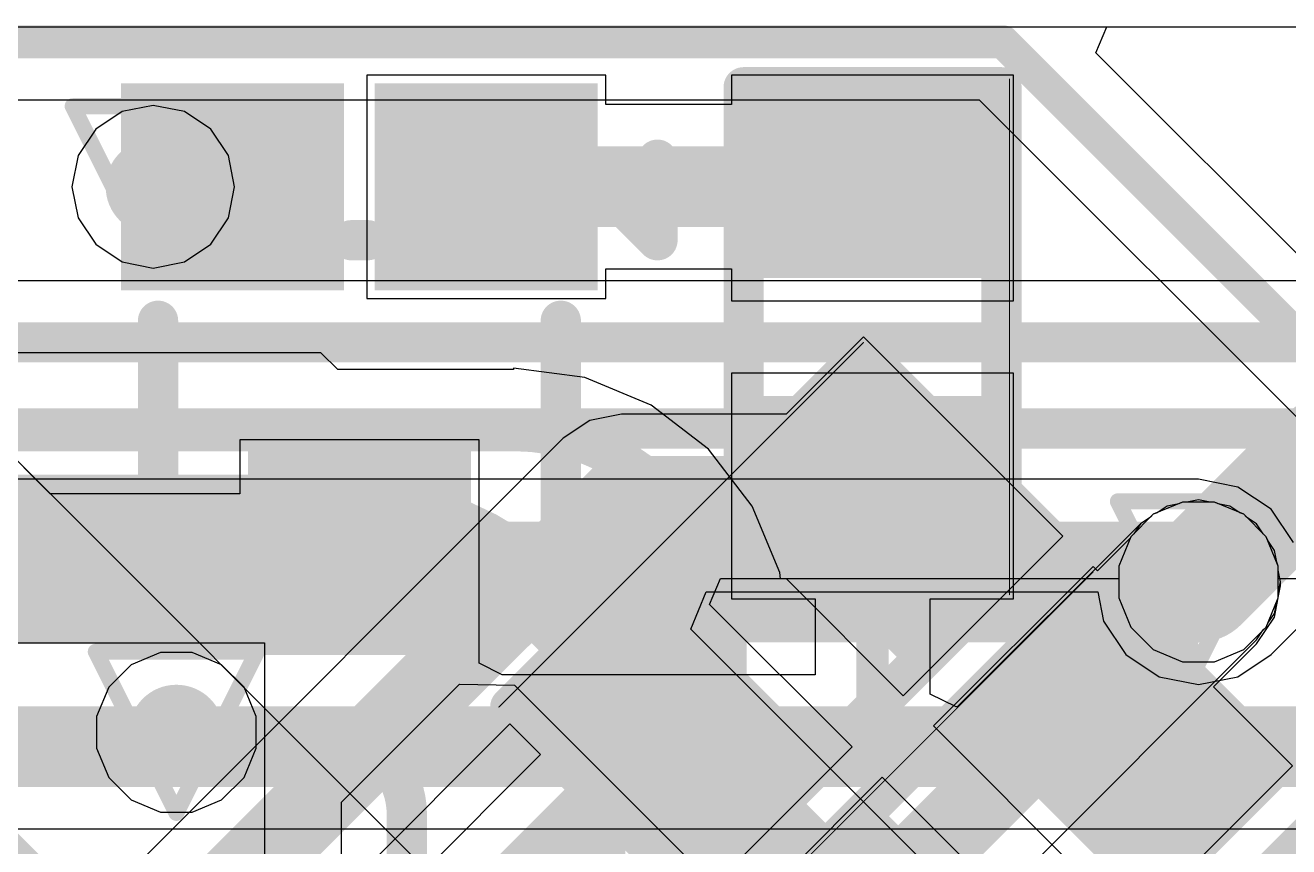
# Model space of a CAD drawing. Header units: inches. Extents: x -6 to 283, y -12 to 154.
# Drawn here: x 56.424 to 60.408, y 17.515 to 20.106 of the extents above; entities that cross this region are included whole.
import ezdxf

# ---------------------------------------------------------------- set-up
doc = ezdxf.new("R2010")
doc.units = ezdxf.units.IN
for name, color, linetype in [('Bottom Layer', 5, 'Continuous'), ('Bottom Overlay', 54, 'Continuous'), ('Bottom Paste', 16, 'Continuous'), ('Bottom Solder', 6, 'Continuous'), ('Drill Drawing', 1, 'Continuous'), ('GND-1', 16, 'Continuous'), ('GND-2', 90, 'Continuous'), ('GND-3', 216, 'Continuous'), ('GND-4', 54, 'Continuous'), ('PWR-1', 156, 'Continuous'), ('PWR-2', 130, 'Continuous'), ('Signal L1', 76, 'Continuous'), ('Signal L2', 6, 'Continuous'), ('Top Layer', 1, 'Continuous'), ('Top Overlay', 2, 'Continuous'), ('Top Paste', 8, 'Continuous'), ('Top Solder', 216, 'Continuous'), ('Via Holes', 16, 'Continuous')]:
    doc.layers.add(name, color=color, linetype=linetype)

# ---------------------------------------------------------------- blocks, each defined once
blk = doc.blocks.new('R___0402_B_31')
at = {"layer": 'Bottom Layer'}
for points in [[(-0.2413, 0.3175), (-0.2413, -0.3175), (-0.6985, -0.3175), (-0.6985, 0.3175)], [(0.6985, 0.3175), (0.6985, -0.3175), (0.2413, -0.3175), (0.2413, 0.3175)]]:
    blk.add_hatch(color=5, dxfattribs=at).paths.add_polyline_path(points)
at = {"layer": 'Bottom Paste'}
for points in [[(-0.2413, 0.3175), (-0.2413, -0.3175), (-0.6985, -0.3175), (-0.6985, 0.3175)], [(0.6985, 0.3175), (0.6985, -0.3175), (0.2413, -0.3175), (0.2413, 0.3175)]]:
    blk.add_hatch(color=16, dxfattribs=at).paths.add_polyline_path(points)
at = {"layer": 'Bottom Solder'}
for points in [[(-0.1863, 0.3725), (-0.1863, -0.3725), (-0.7535, -0.3725), (-0.7535, 0.3725)], [(0.7535, 0.3725), (0.7535, -0.3725), (0.1863, -0.3725), (0.1863, 0.3725)]]:
    blk.add_hatch(color=6, dxfattribs=at).paths.add_polyline_path(points)
at = {"layer": 'Bottom Overlay'}
for points in [[(-0.7874, 0.4064, 0.127, 0.127, 0), (0.7874, 0.4064, 0.127, 0.127, 0)], [(-0.7874, 0.4064, 0.127, 0.127, 0), (-0.7874, -0.4064, 0.127, 0.127, 0)], [(0.7874, 0.4064, 0.127, 0.127, 0), (0.7874, -0.4064, 0.127, 0.127, 0)], [(-0.8128, 0.4318, 0.00323, 0.00323, 0), (0.8128, 0.4318, 0.00323, 0.00323, 0)], [(-0.7874, -0.4064, 0.127, 0.127, 0), (0.7874, -0.4064, 0.127, 0.127, 0)]]:
    blk.add_lwpolyline(points, format="xyseb", dxfattribs=at)
for points in [[(-0.8191, 0.4064, 0.0635, 0.0635, 1), (-0.7556, 0.4064, 0.0635, 0.0635, 1)], [(-0.8191, 0.4064, 0.0635, 0.0635, 1), (-0.7556, 0.4064, 0.0635, 0.0635, 1)], [(0.7556, 0.4064, 0.0635, 0.0635, 1), (0.8191, 0.4064, 0.0635, 0.0635, 1)], [(0.7556, 0.4064, 0.0635, 0.0635, 1), (0.8191, 0.4064, 0.0635, 0.0635, 1)], [(-0.8136, 0.4318, 0.00161, 0.00161, 1), (-0.812, 0.4318, 0.00161, 0.00161, 1)], [(0.812, 0.4318, 0.00161, 0.00161, 1), (0.8136, 0.4318, 0.00161, 0.00161, 1)], [(-0.8191, -0.4064, 0.0635, 0.0635, 1), (-0.7556, -0.4064, 0.0635, 0.0635, 1)], [(-0.8191, -0.4064, 0.0635, 0.0635, 1), (-0.7556, -0.4064, 0.0635, 0.0635, 1)], [(0.7556, -0.4064, 0.0635, 0.0635, 1), (0.8191, -0.4064, 0.0635, 0.0635, 1)], [(0.7556, -0.4064, 0.0635, 0.0635, 1), (0.8191, -0.4064, 0.0635, 0.0635, 1)]]:
    blk.add_lwpolyline(points, format="xyseb", close=True, dxfattribs=at)
blk = doc.blocks.new('R___0402_B_32')
at = {"layer": 'Bottom Layer'}
for points in [[(-0.2413, 0.3175), (-0.2413, -0.3175), (-0.6985, -0.3175), (-0.6985, 0.3175)], [(0.6985, 0.3175), (0.6985, -0.3175), (0.2413, -0.3175), (0.2413, 0.3175)]]:
    blk.add_hatch(color=5, dxfattribs=at).paths.add_polyline_path(points)
at = {"layer": 'Bottom Paste'}
for points in [[(-0.2413, 0.3175), (-0.2413, -0.3175), (-0.6985, -0.3175), (-0.6985, 0.3175)], [(0.6985, 0.3175), (0.6985, -0.3175), (0.2413, -0.3175), (0.2413, 0.3175)]]:
    blk.add_hatch(color=16, dxfattribs=at).paths.add_polyline_path(points)
at = {"layer": 'Bottom Solder'}
for points in [[(-0.1863, 0.3725), (-0.1863, -0.3725), (-0.7535, -0.3725), (-0.7535, 0.3725)], [(0.7535, 0.3725), (0.7535, -0.3725), (0.1863, -0.3725), (0.1863, 0.3725)]]:
    blk.add_hatch(color=6, dxfattribs=at).paths.add_polyline_path(points)
at = {"layer": 'Bottom Overlay'}
for points in [[(-0.7874, 0.4064, 0.127, 0.127, 0), (0.7874, 0.4064, 0.127, 0.127, 0)], [(-0.7874, 0.4064, 0.127, 0.127, 0), (-0.7874, -0.4064, 0.127, 0.127, 0)], [(0.7874, 0.4064, 0.127, 0.127, 0), (0.7874, -0.4064, 0.127, 0.127, 0)], [(-0.8128, 0.4318, 0.00323, 0.00323, 0), (0.8128, 0.4318, 0.00323, 0.00323, 0)], [(-0.7874, -0.4064, 0.127, 0.127, 0), (0.7874, -0.4064, 0.127, 0.127, 0)]]:
    blk.add_lwpolyline(points, format="xyseb", dxfattribs=at)
for points in [[(-0.8192, 0.4064, 0.0635, 0.0635, 1), (-0.7557, 0.4064, 0.0635, 0.0635, 1)], [(-0.8192, 0.4064, 0.0635, 0.0635, 1), (-0.7557, 0.4064, 0.0635, 0.0635, 1)], [(0.7556, 0.4064, 0.0635, 0.0635, 1), (0.8191, 0.4064, 0.0635, 0.0635, 1)], [(0.7556, 0.4064, 0.0635, 0.0635, 1), (0.8191, 0.4064, 0.0635, 0.0635, 1)], [(-0.8136, 0.4318, 0.00161, 0.00161, 1), (-0.812, 0.4318, 0.00161, 0.00161, 1)], [(0.812, 0.4318, 0.00161, 0.00161, 1), (0.8136, 0.4318, 0.00161, 0.00161, 1)], [(-0.8191, -0.4064, 0.0635, 0.0635, 1), (-0.7556, -0.4064, 0.0635, 0.0635, 1)], [(-0.8191, -0.4064, 0.0635, 0.0635, 1), (-0.7556, -0.4064, 0.0635, 0.0635, 1)], [(0.7556, -0.4064, 0.0635, 0.0635, 1), (0.8191, -0.4064, 0.0635, 0.0635, 1)], [(0.7556, -0.4064, 0.0635, 0.0635, 1), (0.8191, -0.4064, 0.0635, 0.0635, 1)]]:
    blk.add_lwpolyline(points, format="xyseb", close=True, dxfattribs=at)
blk = doc.blocks.new('C___0402_B_34')
at = {"layer": 'Bottom Layer'}
for points in [[(-0.2413, 0.3175), (-0.2413, -0.3175), (-0.6985, -0.3175), (-0.6985, 0.3175)], [(0.6985, 0.3175), (0.6985, -0.3175), (0.2413, -0.3175), (0.2413, 0.3175)]]:
    blk.add_hatch(color=5, dxfattribs=at).paths.add_polyline_path(points)
at = {"layer": 'Bottom Paste'}
for points in [[(-0.2413, 0.3175), (-0.2413, -0.3175), (-0.6985, -0.3175), (-0.6985, 0.3175)], [(0.6985, 0.3175), (0.6985, -0.3175), (0.2413, -0.3175), (0.2413, 0.3175)]]:
    blk.add_hatch(color=16, dxfattribs=at).paths.add_polyline_path(points)
at = {"layer": 'Bottom Solder'}
for points in [[(-0.1813, 0.3775), (-0.1813, -0.3775), (-0.7585, -0.3775), (-0.7585, 0.3775)], [(0.7585, 0.3775), (0.7585, -0.3775), (0.1813, -0.3775), (0.1813, 0.3775)]]:
    blk.add_hatch(color=6, dxfattribs=at).paths.add_polyline_path(points)
at = {"layer": 'Bottom Overlay'}
for points in [[(-0.7874, -0.4064, 0.127, 0.127, 0), (-0.7874, 0.4064, 0.127, 0.127, 0)], [(-0.2794, 0.4064, 0.127, 0.127, 0), (-0.7874, 0.4064, 0.127, 0.127, 0)], [(0.7874, 0.4064, 0.127, 0.127, 0), (0.2794, 0.4064, 0.127, 0.127, 0)], [(0.7874, -0.4064, 0.127, 0.127, 0), (0.7874, 0.4064, 0.127, 0.127, 0)], [(-0.2794, -0.4064, 0.127, 0.127, 0), (-0.7874, -0.4064, 0.127, 0.127, 0)], [(0.7874, -0.4064, 0.127, 0.127, 0), (0.2794, -0.4064, 0.127, 0.127, 0)]]:
    blk.add_lwpolyline(points, format="xyseb", dxfattribs=at)
for points in [[(-0.8191, 0.4064, 0.0635, 0.0635, 1), (-0.7556, 0.4064, 0.0635, 0.0635, 1)], [(-0.8191, 0.4064, 0.0635, 0.0635, 1), (-0.7556, 0.4064, 0.0635, 0.0635, 1)], [(-0.3111, 0.4064, 0.0635, 0.0635, 1), (-0.2477, 0.4064, 0.0635, 0.0635, 1)], [(0.2477, 0.4064, 0.0635, 0.0635, 1), (0.3111, 0.4064, 0.0635, 0.0635, 1)], [(0.7556, 0.4064, 0.0635, 0.0635, 1), (0.8191, 0.4064, 0.0635, 0.0635, 1)], [(0.7556, 0.4064, 0.0635, 0.0635, 1), (0.8191, 0.4064, 0.0635, 0.0635, 1)], [(-0.8191, -0.4064, 0.0635, 0.0635, 1), (-0.7556, -0.4064, 0.0635, 0.0635, 1)], [(-0.8191, -0.4064, 0.0635, 0.0635, 1), (-0.7556, -0.4064, 0.0635, 0.0635, 1)], [(-0.3111, -0.4064, 0.0635, 0.0635, 1), (-0.2477, -0.4064, 0.0635, 0.0635, 1)], [(0.2477, -0.4064, 0.0635, 0.0635, 1), (0.3111, -0.4064, 0.0635, 0.0635, 1)], [(0.7556, -0.4064, 0.0635, 0.0635, 1), (0.8191, -0.4064, 0.0635, 0.0635, 1)], [(0.7556, -0.4064, 0.0635, 0.0635, 1), (0.8191, -0.4064, 0.0635, 0.0635, 1)]]:
    blk.add_lwpolyline(points, format="xyseb", close=True, dxfattribs=at)
blk = doc.blocks.new('BGA_565_15_5_14_4__57')
at = {"layer": 'Top Overlay'}
blk.add_lwpolyline([(-7.845, -7.2958, 0.254, 0.254, 0), (-7.845, -3.6708, 0.254, 0.254, 0)], format="xyseb", dxfattribs=at)
blk = doc.blocks.new('R___0402_82')
at = {"layer": 'Top Layer'}
for points in [[(-0.6985, -0.3175), (-0.6985, 0.3175), (-0.2413, 0.3175), (-0.2413, -0.3175)], [(0.2413, -0.3175), (0.2413, 0.3175), (0.6985, 0.3175), (0.6985, -0.3175)]]:
    blk.add_hatch(color=1, dxfattribs=at).paths.add_polyline_path(points)
at = {"layer": 'Top Paste'}
for points in [[(-0.6985, -0.3175), (-0.6985, 0.3175), (-0.2413, 0.3175), (-0.2413, -0.3175)], [(0.2413, -0.3175), (0.2413, 0.3175), (0.6985, 0.3175), (0.6985, -0.3175)]]:
    blk.add_hatch(color=8, dxfattribs=at).paths.add_polyline_path(points)
at = {"layer": 'Top Solder'}
for points in [[(-0.7535, -0.3725), (-0.7535, 0.3725), (-0.1863, 0.3725), (-0.1863, -0.3725)], [(0.1863, -0.3725), (0.1863, 0.3725), (0.7535, 0.3725), (0.7535, -0.3725)]]:
    blk.add_hatch(color=216, dxfattribs=at).paths.add_polyline_path(points)
at = {"layer": 'Top Overlay'}
for points in [[(-0.7874, 0.4064, 0.127, 0.127, 0), (-0.7874, -0.4064, 0.127, 0.127, 0)], [(-0.7874, 0.4064, 0.127, 0.127, 0), (0.7874, 0.4064, 0.127, 0.127, 0)], [(0.7874, 0.4064, 0.127, 0.127, 0), (0.7874, -0.4064, 0.127, 0.127, 0)], [(-0.7874, -0.4064, 0.127, 0.127, 0), (0.7874, -0.4064, 0.127, 0.127, 0)], [(-0.8128, -0.4318, 0.00323, 0.00323, 0), (0.8128, -0.4318, 0.00323, 0.00323, 0)]]:
    blk.add_lwpolyline(points, format="xyseb", dxfattribs=at)
for points in [[(-0.8192, 0.4064, 0.0635, 0.0635, 1), (-0.7557, 0.4064, 0.0635, 0.0635, 1)], [(-0.8192, 0.4064, 0.0635, 0.0635, 1), (-0.7557, 0.4064, 0.0635, 0.0635, 1)], [(0.7556, 0.4064, 0.0635, 0.0635, 1), (0.8191, 0.4064, 0.0635, 0.0635, 1)], [(0.7556, 0.4064, 0.0635, 0.0635, 1), (0.8191, 0.4064, 0.0635, 0.0635, 1)], [(-0.8191, -0.4064, 0.0635, 0.0635, 1), (-0.7556, -0.4064, 0.0635, 0.0635, 1)], [(-0.8191, -0.4064, 0.0635, 0.0635, 1), (-0.7556, -0.4064, 0.0635, 0.0635, 1)], [(0.7556, -0.4064, 0.0635, 0.0635, 1), (0.8191, -0.4064, 0.0635, 0.0635, 1)], [(0.7556, -0.4064, 0.0635, 0.0635, 1), (0.8191, -0.4064, 0.0635, 0.0635, 1)], [(-0.8136, -0.4318, 0.00161, 0.00161, 1), (-0.812, -0.4318, 0.00161, 0.00161, 1)], [(0.812, -0.4318, 0.00161, 0.00161, 1), (0.8136, -0.4318, 0.00161, 0.00161, 1)]]:
    blk.add_lwpolyline(points, format="xyseb", close=True, dxfattribs=at)
blk = doc.blocks.new('SOT_723_178')
at = {"layer": 'Top Layer'}
for points in [[(-0.25, 0.8), (0.25, 0.8), (0.25, 0.35), (-0.25, 0.35)], [(-0.65, -0.35), (-0.15, -0.35), (-0.15, -0.8), (-0.65, -0.8)], [(0.15, -0.35), (0.65, -0.35), (0.65, -0.8), (0.15, -0.8)]]:
    blk.add_hatch(color=1, dxfattribs=at).paths.add_polyline_path(points)
at = {"layer": 'Top Paste'}
for points in [[(-0.25, 0.8), (0.25, 0.8), (0.25, 0.35), (-0.25, 0.35)], [(-0.65, -0.35), (-0.15, -0.35), (-0.15, -0.8), (-0.65, -0.8)], [(0.15, -0.35), (0.65, -0.35), (0.65, -0.8), (0.15, -0.8)]]:
    blk.add_hatch(color=8, dxfattribs=at).paths.add_polyline_path(points)
at = {"layer": 'Top Solder'}
for points in [[(-0.3516, 0.9016), (0.3516, 0.9016), (0.3516, 0.2484), (-0.3516, 0.2484)], [(-0.7516, -0.2484), (-0.0484, -0.2484), (-0.0484, -0.9016), (-0.7516, -0.9016)], [(0.0484, -0.2484), (0.7516, -0.2484), (0.7516, -0.9016), (0.0484, -0.9016)]]:
    blk.add_hatch(color=216, dxfattribs=at).paths.add_polyline_path(points)
at = {"layer": 'Top Overlay'}
for points in [[(-0.381, 0.635, 0.127, 0.127, 0), (-0.635, 0.635, 0.127, 0.127, 0)], [(-0.635, 0.635, 0.127, 0.127, 0), (-0.635, -0.1524, 0.127, 0.127, 0)], [(-0.381, 0.635, 0.127, 0.127, 0), (-0.635, 0.635, 0.127, 0.127, 0)], [(-0.635, 0.635, 0.127, 0.127, 0), (-0.635, -0.1524, 0.127, 0.127, 0)], [(0.635, 0.635, 0.127, 0.127, 0), (0.381, 0.635, 0.127, 0.127, 0)], [(0.635, 0.635, 0.127, 0.127, 0), (0.635, -0.1524, 0.127, 0.127, 0)], [(-0.8128, -0.5334, 0.127, 0.127, 0), (-0.9398, -0.4064, 0.127, 0.127, 0)], [(-0.9398, -0.4064, 0.127, 0.127, 0), (-0.9398, -0.6604, 0.127, 0.127, 0)], [(0.0254, -0.4064, 0.127, 0.127, 0), (-0.0254, -0.4064, 0.127, 0.127, 0)], [(-0.8128, -0.5334, 0.127, 0.127, 0), (-0.9398, -0.6604, 0.127, 0.127, 0)]]:
    blk.add_lwpolyline(points, format="xyseb", dxfattribs=at)
for points in [[(-0.6667, 0.635, 0.0635, 0.0635, 1), (-0.6032, 0.635, 0.0635, 0.0635, 1)], [(-0.6667, 0.635, 0.0635, 0.0635, 1), (-0.6032, 0.635, 0.0635, 0.0635, 1)], [(-0.6667, 0.635, 0.0635, 0.0635, 1), (-0.6032, 0.635, 0.0635, 0.0635, 1)], [(-0.6667, 0.635, 0.0635, 0.0635, 1), (-0.6032, 0.635, 0.0635, 0.0635, 1)], [(-0.4128, 0.635, 0.0635, 0.0635, 1), (-0.3493, 0.635, 0.0635, 0.0635, 1)], [(-0.4128, 0.635, 0.0635, 0.0635, 1), (-0.3493, 0.635, 0.0635, 0.0635, 1)], [(0.3493, 0.635, 0.0635, 0.0635, 1), (0.4128, 0.635, 0.0635, 0.0635, 1)], [(0.6032, 0.635, 0.0635, 0.0635, 1), (0.6667, 0.635, 0.0635, 0.0635, 1)], [(0.6032, 0.635, 0.0635, 0.0635, 1), (0.6667, 0.635, 0.0635, 0.0635, 1)], [(-0.6667, -0.1524, 0.0635, 0.0635, 1), (-0.6032, -0.1524, 0.0635, 0.0635, 1)], [(-0.6667, -0.1524, 0.0635, 0.0635, 1), (-0.6032, -0.1524, 0.0635, 0.0635, 1)], [(0.6032, -0.1524, 0.0635, 0.0635, 1), (0.6667, -0.1524, 0.0635, 0.0635, 1)], [(-0.9715, -0.4064, 0.0635, 0.0635, 1), (-0.908, -0.4064, 0.0635, 0.0635, 1)], [(-0.9715, -0.4064, 0.0635, 0.0635, 1), (-0.908, -0.4064, 0.0635, 0.0635, 1)], [(-0.0572, -0.4064, 0.0635, 0.0635, 1), (0.0063, -0.4064, 0.0635, 0.0635, 1)], [(-0.0063, -0.4064, 0.0635, 0.0635, 1), (0.0571, -0.4064, 0.0635, 0.0635, 1)], [(-0.8446, -0.5334, 0.0635, 0.0635, 1), (-0.781, -0.5334, 0.0635, 0.0635, 1)], [(-0.8446, -0.5334, 0.0635, 0.0635, 1), (-0.781, -0.5334, 0.0635, 0.0635, 1)], [(-0.9715, -0.6604, 0.0635, 0.0635, 1), (-0.908, -0.6604, 0.0635, 0.0635, 1)], [(-0.9715, -0.6604, 0.0635, 0.0635, 1), (-0.908, -0.6604, 0.0635, 0.0635, 1)]]:
    blk.add_lwpolyline(points, format="xyseb", close=True, dxfattribs=at)

msp = doc.modelspace()

# ---------------------------------------------------------------- hatches: boundary and pattern name
at = {"layer": 'Bottom Layer'}
h = msp.add_hatch(color=5, dxfattribs=at)
edge = h.paths.add_edge_path()
edge.add_arc((56.8276, 19.5966), 0.15, 0, 360)
h = msp.add_hatch(color=5, dxfattribs=at)
edge = h.paths.add_edge_path()
edge.add_arc((60.1231, 18.3505), 0.15, 0, 360)
at = {"layer": 'GND-1'}
h = msp.add_hatch(color=16, dxfattribs=at)
edge = h.paths.add_edge_path()
edge.add_arc((56.8276, 19.5966), 0.15, 0, 360)
h = msp.add_hatch(color=16, dxfattribs=at)
edge = h.paths.add_edge_path()
edge.add_arc((60.1231, 18.3505), 0.15, 0, 360)
h = msp.add_hatch(color=16, dxfattribs=at)
edge = h.paths.add_edge_path()
edge.add_arc((56.9005, 17.8762), 0.15, 0, 360)
at = {"layer": 'GND-2'}
h = msp.add_hatch(color=90, dxfattribs=at)
edge = h.paths.add_edge_path()
edge.add_arc((56.8276, 19.5966), 0.15, 0, 360)
h = msp.add_hatch(color=90, dxfattribs=at)
edge = h.paths.add_edge_path()
edge.add_arc((60.1231, 18.3505), 0.15, 0, 360)
at = {"layer": 'GND-3'}
h = msp.add_hatch(color=216, dxfattribs=at)
edge = h.paths.add_edge_path()
edge.add_arc((56.8276, 19.5966), 0.15, 0, 360)
h = msp.add_hatch(color=216, dxfattribs=at)
edge = h.paths.add_edge_path()
edge.add_arc((60.1231, 18.3505), 0.15, 0, 360)
at = {"layer": 'GND-4'}
h = msp.add_hatch(color=54, dxfattribs=at)
edge = h.paths.add_edge_path()
edge.add_arc((56.8276, 19.5966), 0.15, 0, 360)
h = msp.add_hatch(color=54, dxfattribs=at)
edge = h.paths.add_edge_path()
edge.add_arc((60.1231, 18.3505), 0.15, 0, 360)
at = {"layer": 'PWR-1'}
h = msp.add_hatch(color=156, dxfattribs=at)
edge = h.paths.add_edge_path()
edge.add_arc((56.8276, 19.5966), 0.15, 0, 360)
h = msp.add_hatch(color=156, dxfattribs=at)
edge = h.paths.add_edge_path()
edge.add_arc((60.1231, 18.3505), 0.15, 0, 360)
at = {"layer": 'PWR-2'}
h = msp.add_hatch(color=130, dxfattribs=at)
edge = h.paths.add_edge_path()
edge.add_arc((56.8276, 19.5966), 0.15, 0, 360)
h = msp.add_hatch(color=130, dxfattribs=at)
edge = h.paths.add_edge_path()
edge.add_arc((60.1231, 18.3505), 0.15, 0, 360)
at = {"layer": 'Signal L1'}
h = msp.add_hatch(color=76, dxfattribs=at)
edge = h.paths.add_edge_path()
edge.add_arc((56.8276, 19.5966), 0.15, 0, 360)
h = msp.add_hatch(color=76, dxfattribs=at)
edge = h.paths.add_edge_path()
edge.add_arc((60.1231, 18.3505), 0.15, 0, 360)
h = msp.add_hatch(color=76, dxfattribs=at)
edge = h.paths.add_edge_path()
edge.add_arc((56.9005, 17.8762), 0.15, 0, 360)
at = {"layer": 'Signal L2'}
h = msp.add_hatch(color=6, dxfattribs=at)
edge = h.paths.add_edge_path()
edge.add_arc((56.8276, 19.5966), 0.15, 0, 360)
h = msp.add_hatch(color=6, dxfattribs=at)
edge = h.paths.add_edge_path()
edge.add_arc((60.1231, 18.3505), 0.15, 0, 360)
at = {"layer": 'Top Layer'}
h = msp.add_hatch(color=1, dxfattribs=at)
edge = h.paths.add_edge_path()
edge.add_arc((56.8276, 19.5966), 0.15, 0, 360)
h = msp.add_hatch(color=1, dxfattribs=at)
edge = h.paths.add_edge_path()
edge.add_arc((60.1231, 18.3505), 0.15, 0, 360)
h = msp.add_hatch(color=1, dxfattribs=at)
edge = h.paths.add_edge_path()
edge.add_arc((56.9005, 17.8762), 0.15, 0, 360)
at = {"layer": 'Via Holes'}
h = msp.add_hatch(color=7, dxfattribs=at)
edge = h.paths.add_edge_path()
edge.add_arc((56.8276, 19.5966), 0.075, 0, 360)
h = msp.add_hatch(color=7, dxfattribs=at)
edge = h.paths.add_edge_path()
edge.add_arc((60.1231, 18.3505), 0.075, 0, 360)
h = msp.add_hatch(color=7, dxfattribs=at)
edge = h.paths.add_edge_path()
edge.add_arc((56.9005, 17.8762), 0.075, 0, 360)

# ---------------------------------------------------------------- linework, layer by layer
at = {"layer": 'Bottom Layer'}
for p, q in [((59.7999, 20.0188), (59.834, 20.1009)), ((59.834, 20.1009), (75.5508, 20.1009)), ((60.846, 18.9727), (59.7999, 20.0188)), ((52.7382, 19.8712), (59.4311, 19.8712)), ((59.4311, 19.8712), (60.6413, 18.661)), ((59.0667, 19.1232), (58.8228, 18.8793)), ((59.6954, 18.4946), (59.0667, 19.1232)), ((58.2044, 18.8596), (58.1203, 18.8034)), ((58.3035, 18.8793), (58.2044, 18.8596)), ((58.8228, 18.8793), (58.3035, 18.8793)), ((58.1203, 18.8034), (55.5662, 16.2493)), ((60.1231, 18.6095), (60.086, 18.6021)), ((60.1602, 18.6021), (60.1231, 18.6095)), ((59.9925, 18.5688), (59.9806, 18.5638)), ((60.024, 18.5898), (59.9925, 18.5688)), ((60.0611, 18.5972), (60.024, 18.5898)), ((60.073, 18.6021), (60.0611, 18.5972)), ((60.086, 18.6021), (60.073, 18.6021)), ((60.1731, 18.6021), (60.1602, 18.6021)), ((60.1851, 18.5972), (60.1731, 18.6021)), ((60.2222, 18.5898), (60.1851, 18.5972)), ((60.2536, 18.5688), (60.2222, 18.5898)), ((60.2656, 18.5638), (60.2536, 18.5688)), ((59.94, 18.5337), (59.919, 18.5022)), ((59.9714, 18.5547), (59.94, 18.5337)), ((59.9806, 18.5638), (59.9714, 18.5547)), ((60.2748, 18.5547), (60.2656, 18.5638)), ((60.3062, 18.5337), (60.2748, 18.5547)), ((60.3272, 18.5022), (60.3062, 18.5337)), ((59.1925, 17.9917), (59.6954, 18.4946)), ((59.9084, 18.4896), (59.8044, 18.3856)), ((59.9098, 18.4931), (59.9084, 18.4896)), ((59.919, 18.5022), (59.9098, 18.4931)), ((60.3364, 18.4931), (60.3272, 18.5022)), ((60.3413, 18.4811), (60.3364, 18.4931)), ((60.3624, 18.4497), (60.3413, 18.4811)), ((60.3697, 18.4126), (60.3624, 18.4497)), ((60.3747, 18.4006), (60.3697, 18.4126)), ((59.7907, 18.3993), (59.2878, 17.8964)), ((59.8044, 18.3856), (59.7907, 18.3993)), ((60.3747, 18.3876), (60.3747, 18.4006)), ((60.3821, 18.3505), (60.3747, 18.3876)), ((58.5817, 18.2792), (58.6157, 18.3614)), ((58.6157, 18.3614), (58.8228, 18.3614)), ((58.8228, 18.3614), (59.1925, 17.9917)), ((60.3747, 18.301), (60.3821, 18.3381)), ((60.3821, 18.3381), (60.3821, 18.3505)), ((60.3624, 18.239), (60.3745, 18.3)), ((60.3745, 18.3), (60.3747, 18.3005)), ((60.3747, 18.3005), (60.3747, 18.301)), ((59.0308, 17.8301), (58.5817, 18.2792)), ((60.3062, 18.155), (60.3624, 18.239)), ((60.1706, 18.0194), (60.3062, 18.155)), ((60.4193, 17.7707), (60.1706, 18.0194)), ((55.9456, 15.8962), (57.9522, 17.9029)), ((57.9522, 17.9029), (58.0488, 17.8063)), ((59.2878, 17.8964), (59.9164, 17.2678)), ((58.5279, 17.3272), (59.0308, 17.8301)), ((58.0488, 17.8063), (57.1566, 16.9141)), ((59.9164, 17.2678), (60.4193, 17.7707)), ((59.1262, 17.7347), (58.6233, 17.2318)), ((59.7548, 17.1061), (59.1262, 17.7347))]:
    msp.add_line(p, q, dxfattribs=at)
for points in [[(46.0809, 20.0538, 0.1041, 0.1041, 0), (59.5067, 20.0538, 0.1041, 0.1041, 0)], [(59.5067, 20.0538, 0.1041, 0.1041, 0), (60.7704, 18.7901, 0.1041, 0.1041, 0)], [(55.7493, 16.0662, 0.254, 0.254, 0), (58.3035, 18.6203, 0.254, 0.254, 0)], [(58.3035, 18.6203, 0.254, 0.254, 0), (59.0667, 18.6203, 0.254, 0.254, 0)], [(59.1296, 18.5575, 0.381, 0.381, 0), (59.1401, 18.5575, 0.381, 0.381, 0)], [(59.0667, 18.6203, 0.254, 0.254, 0), (59.1296, 18.5575, 0.254, 0.254, 0)], [(59.8079, 18.0229, 0.254, 0.254, 0), (60.1231, 18.3381, 0.254, 0.254, 0)], [(60.1231, 18.3381, 0.254, 0.254, 0), (60.1231, 18.3505, 0.254, 0.254, 0)], [(59.8079, 17.8792, 0.254, 0.254, 0), (59.8079, 18.0229, 0.254, 0.254, 0)], [(57.3214, 16.7493, 0.2032, 0.2032, 0), (58.4913, 17.9191, 0.2032, 0.2032, 0)], [(59.8079, 17.8792, 0.254, 0.254, 0), (59.8536, 17.8335, 0.254, 0.254, 0)]]:
    msp.add_lwpolyline(points, format="xyseb", dxfattribs=at)
for points in [[(59.4807, 20.0538, 0.0521, 0.0521, 1), (59.5327, 20.0538, 0.0521, 0.0521, 1)], [(59.4807, 20.0538, 0.0521, 0.0521, 1), (59.5327, 20.0538, 0.0521, 0.0521, 1)], [(58.24, 18.6203, 0.127, 0.127, 1), (58.367, 18.6203, 0.127, 0.127, 1)], [(58.24, 18.6203, 0.127, 0.127, 1), (58.367, 18.6203, 0.127, 0.127, 1)], [(59.0344, 18.5575, 0.1905, 0.1905, 1), (59.2249, 18.5575, 0.1905, 0.1905, 1)], [(59.0032, 18.6203, 0.127, 0.127, 1), (59.1302, 18.6203, 0.127, 0.127, 1)], [(59.0032, 18.6203, 0.127, 0.127, 1), (59.1302, 18.6203, 0.127, 0.127, 1)], [(59.0449, 18.5575, 0.1905, 0.1905, 1), (59.2354, 18.5575, 0.1905, 0.1905, 1)], [(59.0661, 18.5575, 0.127, 0.127, 1), (59.1931, 18.5575, 0.127, 0.127, 1)], [(60.0596, 18.3505, 0.127, 0.127, 1), (60.1866, 18.3505, 0.127, 0.127, 1)], [(60.0596, 18.3381, 0.127, 0.127, 1), (60.1866, 18.3381, 0.127, 0.127, 1)], [(60.0596, 18.3381, 0.127, 0.127, 1), (60.1866, 18.3381, 0.127, 0.127, 1)], [(59.7444, 18.0229, 0.127, 0.127, 1), (59.8714, 18.0229, 0.127, 0.127, 1)], [(59.7444, 18.0229, 0.127, 0.127, 1), (59.8714, 18.0229, 0.127, 0.127, 1)], [(58.4405, 17.9191, 0.1016, 0.1016, 1), (58.5421, 17.9191, 0.1016, 0.1016, 1)], [(59.7444, 17.8792, 0.127, 0.127, 1), (59.8714, 17.8792, 0.127, 0.127, 1)], [(59.7444, 17.8792, 0.127, 0.127, 1), (59.8714, 17.8792, 0.127, 0.127, 1)], [(59.7901, 17.8335, 0.127, 0.127, 1), (59.9171, 17.8335, 0.127, 0.127, 1)]]:
    msp.add_lwpolyline(points, format="xyseb", close=True, dxfattribs=at)
at = {"layer": 'Drill Drawing'}
for points in [[(56.5736, 19.8506, 0.0508, 0.0508, 0), (57.0816, 19.8506, 0.0508, 0.0508, 0)], [(56.5736, 19.8506, 0.0508, 0.0508, 0), (56.8276, 19.3426, 0.0508, 0.0508, 0)], [(56.8276, 19.3426, 0.0508, 0.0508, 0), (57.0816, 19.8506, 0.0508, 0.0508, 0)], [(59.8691, 18.6045, 0.0508, 0.0508, 0), (60.3771, 18.6045, 0.0508, 0.0508, 0)], [(59.8691, 18.6045, 0.0508, 0.0508, 0), (60.1231, 18.0965, 0.0508, 0.0508, 0)], [(60.1231, 18.0965, 0.0508, 0.0508, 0), (60.3771, 18.6045, 0.0508, 0.0508, 0)], [(56.6465, 18.1302, 0.0508, 0.0508, 0), (57.1545, 18.1302, 0.0508, 0.0508, 0)], [(56.6465, 18.1302, 0.0508, 0.0508, 0), (56.9005, 17.6222, 0.0508, 0.0508, 0)], [(56.9005, 17.6222, 0.0508, 0.0508, 0), (57.1545, 18.1302, 0.0508, 0.0508, 0)]]:
    msp.add_lwpolyline(points, format="xyseb", dxfattribs=at)
for points in [[(56.5609, 19.8506, 0.0254, 0.0254, 1), (56.5863, 19.8506, 0.0254, 0.0254, 1)], [(56.5609, 19.8506, 0.0254, 0.0254, 1), (56.5863, 19.8506, 0.0254, 0.0254, 1)], [(57.0689, 19.8506, 0.0254, 0.0254, 1), (57.0943, 19.8506, 0.0254, 0.0254, 1)], [(57.0689, 19.8506, 0.0254, 0.0254, 1), (57.0943, 19.8506, 0.0254, 0.0254, 1)], [(56.8149, 19.3426, 0.0254, 0.0254, 1), (56.8403, 19.3426, 0.0254, 0.0254, 1)], [(56.8149, 19.3426, 0.0254, 0.0254, 1), (56.8403, 19.3426, 0.0254, 0.0254, 1)], [(59.8564, 18.6045, 0.0254, 0.0254, 1), (59.8818, 18.6045, 0.0254, 0.0254, 1)], [(59.8564, 18.6045, 0.0254, 0.0254, 1), (59.8818, 18.6045, 0.0254, 0.0254, 1)], [(60.3644, 18.6045, 0.0254, 0.0254, 1), (60.3898, 18.6045, 0.0254, 0.0254, 1)], [(60.3644, 18.6045, 0.0254, 0.0254, 1), (60.3898, 18.6045, 0.0254, 0.0254, 1)], [(56.6338, 18.1302, 0.0254, 0.0254, 1), (56.6592, 18.1302, 0.0254, 0.0254, 1)], [(56.6338, 18.1302, 0.0254, 0.0254, 1), (56.6592, 18.1302, 0.0254, 0.0254, 1)], [(57.1418, 18.1302, 0.0254, 0.0254, 1), (57.1672, 18.1302, 0.0254, 0.0254, 1)], [(57.1418, 18.1302, 0.0254, 0.0254, 1), (57.1672, 18.1302, 0.0254, 0.0254, 1)], [(60.1104, 18.0965, 0.0254, 0.0254, 1), (60.1358, 18.0965, 0.0254, 0.0254, 1)], [(60.1104, 18.0965, 0.0254, 0.0254, 1), (60.1358, 18.0965, 0.0254, 0.0254, 1)], [(56.8878, 17.6222, 0.0254, 0.0254, 1), (56.9132, 17.6222, 0.0254, 0.0254, 1)], [(56.8878, 17.6222, 0.0254, 0.0254, 1), (56.9132, 17.6222, 0.0254, 0.0254, 1)]]:
    msp.add_lwpolyline(points, format="xyseb", close=True, dxfattribs=at)
at = {"layer": 'GND-1'}
for p, q in [((12.0364, 20.1009), (75.5508, 20.1009)), ((60.073, 18.6021), (59.9806, 18.5638)), ((60.1731, 18.6021), (60.073, 18.6021)), ((60.2656, 18.5638), (60.1731, 18.6021)), ((59.9806, 18.5638), (59.9098, 18.4931)), ((60.3364, 18.4931), (60.2656, 18.5638)), ((59.9098, 18.4931), (59.8715, 18.4006)), ((60.3747, 18.4006), (60.3364, 18.4931)), ((59.8715, 18.4006), (59.8715, 18.3005)), ((60.3747, 18.3005), (60.3747, 18.4006)), ((59.8715, 18.3005), (59.9098, 18.208)), ((60.3364, 18.208), (60.3747, 18.3005)), ((59.9098, 18.208), (59.9806, 18.1373)), ((60.2656, 18.1373), (60.3364, 18.208)), ((56.8504, 18.1278), (56.758, 18.0895)), ((56.9505, 18.1278), (56.8504, 18.1278)), ((57.043, 18.0895), (56.9505, 18.1278)), ((59.9806, 18.1373), (60.073, 18.0989)), ((60.1731, 18.0989), (60.2656, 18.1373)), ((56.758, 18.0895), (56.6872, 18.0187)), ((57.1138, 18.0187), (57.043, 18.0895)), ((60.073, 18.0989), (60.1731, 18.0989)), ((56.6872, 18.0187), (56.6489, 17.9262)), ((57.1521, 17.9262), (57.1138, 18.0187)), ((56.6489, 17.9262), (56.6489, 17.8261)), ((57.1521, 17.8261), (57.1521, 17.9262)), ((56.6489, 17.8261), (56.6872, 17.7336)), ((57.1138, 17.7336), (57.1521, 17.8261)), ((56.6872, 17.7336), (56.758, 17.6629)), ((57.043, 17.6629), (57.1138, 17.7336)), ((56.758, 17.6629), (56.8504, 17.6246)), ((56.9505, 17.6246), (57.043, 17.6629)), ((56.8504, 17.6246), (56.9505, 17.6246))]:
    msp.add_line(p, q, dxfattribs=at)
at = {"layer": 'GND-2'}
for p, q in [((12.0364, 20.1009), (75.5508, 20.1009)), ((60.073, 18.6021), (59.9806, 18.5638)), ((60.1731, 18.6021), (60.073, 18.6021)), ((60.2656, 18.5638), (60.1731, 18.6021)), ((59.9806, 18.5638), (59.9098, 18.4931)), ((60.3364, 18.4931), (60.2656, 18.5638)), ((59.9098, 18.4931), (59.8715, 18.4006)), ((60.3747, 18.4006), (60.3364, 18.4931)), ((59.8715, 18.4006), (59.8715, 18.3005)), ((60.3747, 18.3005), (60.3747, 18.4006)), ((59.8715, 18.3005), (59.9098, 18.208)), ((60.3364, 18.208), (60.3747, 18.3005)), ((59.9098, 18.208), (59.9806, 18.1373)), ((60.2656, 18.1373), (60.3364, 18.208)), ((59.9806, 18.1373), (60.073, 18.0989)), ((60.1731, 18.0989), (60.2656, 18.1373)), ((60.073, 18.0989), (60.1731, 18.0989))]:
    msp.add_line(p, q, dxfattribs=at)
at = {"layer": 'GND-3'}
for p, q in [((12.0364, 20.1009), (75.5508, 20.1009)), ((60.073, 18.6021), (59.9806, 18.5638)), ((60.1731, 18.6021), (60.073, 18.6021)), ((60.2656, 18.5638), (60.1731, 18.6021)), ((59.9806, 18.5638), (59.9098, 18.4931)), ((60.3364, 18.4931), (60.2656, 18.5638)), ((59.9098, 18.4931), (59.8715, 18.4006)), ((60.3747, 18.4006), (60.3364, 18.4931)), ((59.8715, 18.4006), (59.8715, 18.3005)), ((60.3747, 18.3005), (60.3747, 18.4006)), ((59.8715, 18.3005), (59.9098, 18.208)), ((60.3364, 18.208), (60.3747, 18.3005)), ((59.9098, 18.208), (59.9806, 18.1373)), ((60.2656, 18.1373), (60.3364, 18.208)), ((59.9806, 18.1373), (60.073, 18.0989)), ((60.1731, 18.0989), (60.2656, 18.1373)), ((60.073, 18.0989), (60.1731, 18.0989))]:
    msp.add_line(p, q, dxfattribs=at)
at = {"layer": 'GND-4'}
for p, q in [((12.0364, 20.1009), (75.5508, 20.1009)), ((60.073, 18.6021), (59.9806, 18.5638)), ((60.1731, 18.6021), (60.073, 18.6021)), ((60.2656, 18.5638), (60.1731, 18.6021)), ((59.9806, 18.5638), (59.9098, 18.4931)), ((60.3364, 18.4931), (60.2656, 18.5638)), ((59.9098, 18.4931), (59.8715, 18.4006)), ((60.3747, 18.4006), (60.3364, 18.4931)), ((59.8715, 18.4006), (59.8715, 18.3005)), ((60.3747, 18.3005), (60.3747, 18.4006)), ((59.8715, 18.3005), (59.9098, 18.208)), ((60.3364, 18.208), (60.3747, 18.3005)), ((59.9098, 18.208), (59.9806, 18.1373)), ((60.2656, 18.1373), (60.3364, 18.208)), ((59.9806, 18.1373), (60.073, 18.0989)), ((60.1731, 18.0989), (60.2656, 18.1373)), ((60.073, 18.0989), (60.1731, 18.0989))]:
    msp.add_line(p, q, dxfattribs=at)
at = {"layer": 'PWR-1'}
for p, q in [((58.5222, 18.2017), (58.5708, 18.319)), ((58.5708, 18.319), (59.8057, 18.319)), ((59.8057, 18.319), (59.824, 18.2267)), ((60.352, 18.1216), (60.5493, 18.319)), ((59.824, 18.2267), (59.8942, 18.1216)), ((59.8239, 16.9), (58.5222, 18.2017)), ((45.5756, 18.1585), (57.1787, 18.1585)), ((57.1787, 18.1585), (57.1787, 13.0865)), ((59.8942, 18.1216), (59.9992, 18.0515)), ((60.247, 18.0515), (60.352, 18.1216)), ((59.9992, 18.0515), (60.1231, 18.0268)), ((60.1231, 18.0268), (60.247, 18.0515)), ((57.4209, 17.6557), (57.7917, 18.0265)), ((57.7917, 18.0265), (57.7936, 18.028)), ((57.7936, 18.028), (57.967, 18.0244)), ((57.967, 18.0244), (59.4577, 16.5337)), ((57.4209, 13.1897), (57.4209, 17.6557))]:
    msp.add_line(p, q, dxfattribs=at)
for points in [[(60.4207, 18.6481, 0.381, 0.381, -0.198912), (61.139, 18.9457, 0.381, 0.381, 0)], [(60.1231, 18.3505, 0.381, 0.381, 0), (60.4207, 18.6481, 0.381, 0.381, 0)], [(42.422, 18.5622, 0.254, 0.254, 0), (57.4053, 18.5622, 0.254, 0.254, 0)], [(57.4053, 18.5622, 0.254, 0.254, -0.198773), (58.071, 18.2866, 0.254, 0.254, 0)], [(58.071, 18.2866, 0.254, 0.254, 0), (58.0724, 18.2852, 0.254, 0.254, 0)], [(58.0724, 18.2852, 0.254, 0.254, 0), (59.6408, 16.7169, 0.254, 0.254, 0)]]:
    msp.add_lwpolyline(points, format="xyseb", dxfattribs=at)
for points in [[(60.3254, 18.6481, 0.1905, 0.1905, 1), (60.5159, 18.6481, 0.1905, 0.1905, 1)], [(60.3254, 18.6481, 0.1905, 0.1905, 1), (60.5159, 18.6481, 0.1905, 0.1905, 1)], [(57.3418, 18.5622, 0.127, 0.127, 1), (57.4688, 18.5622, 0.127, 0.127, 1)], [(57.3418, 18.5622, 0.127, 0.127, 1), (57.4688, 18.5622, 0.127, 0.127, 1)], [(60.0278, 18.3505, 0.1905, 0.1905, 1), (60.2183, 18.3505, 0.1905, 0.1905, 1)], [(58.0075, 18.2866, 0.127, 0.127, 1), (58.1345, 18.2866, 0.127, 0.127, 1)], [(58.0075, 18.2866, 0.127, 0.127, 1), (58.1345, 18.2866, 0.127, 0.127, 1)], [(58.0089, 18.2852, 0.127, 0.127, 1), (58.1359, 18.2852, 0.127, 0.127, 1)], [(58.0089, 18.2852, 0.127, 0.127, 1), (58.1359, 18.2852, 0.127, 0.127, 1)]]:
    msp.add_lwpolyline(points, format="xyseb", close=True, dxfattribs=at)
at = {"layer": 'PWR-2'}
for p, q in [((51.002, 20.1009), (62.1563, 20.1009)), ((56.8276, 19.8531), (56.7294, 19.8336)), ((56.9257, 19.8336), (56.8276, 19.8531)), ((56.7294, 19.8336), (56.6462, 19.778)), ((57.0089, 19.778), (56.9257, 19.8336)), ((56.6462, 19.778), (56.5906, 19.6948)), ((57.0646, 19.6948), (57.0089, 19.778)), ((56.5906, 19.6948), (56.571, 19.5966)), ((57.0841, 19.5966), (57.0646, 19.6948)), ((56.571, 19.5966), (56.5906, 19.4984)), ((57.0646, 19.4984), (57.0841, 19.5966)), ((56.5906, 19.4984), (56.6462, 19.4152)), ((57.0089, 19.4152), (57.0646, 19.4984)), ((56.6462, 19.4152), (56.7294, 19.3596)), ((56.9257, 19.3596), (57.0089, 19.4152)), ((56.7294, 19.3596), (56.8276, 19.3401)), ((56.8276, 19.3401), (56.9257, 19.3596)), ((60.1231, 18.6743), (56.1901, 18.6743)), ((60.247, 18.6496), (60.1231, 18.6743)), ((60.352, 18.5795), (60.247, 18.6496)), ((60.4222, 18.4744), (60.352, 18.5795)), ((55.8036, 17.5722), (69.9663, 17.5722))]:
    msp.add_line(p, q, dxfattribs=at)
for points in [[(56.056, 18.3505, 0.381, 0.381, 0), (60.1231, 18.3505, 0.381, 0.381, 0)], [(55.8036, 17.8312, 0.254, 0.254, 0), (69.9663, 17.8312, 0.254, 0.254, 0)]]:
    msp.add_lwpolyline(points, format="xyseb", dxfattribs=at)
msp.add_lwpolyline([(60.0278, 18.3505, 0.1905, 0.1905, 1), (60.2183, 18.3505, 0.1905, 0.1905, 1)], format="xyseb", close=True, dxfattribs=at)
at = {"layer": 'Signal L1'}
for p, q in [((38.3844, 20.1009), (75.5508, 20.1009)), ((57.3557, 19.0727), (55.9024, 19.0727)), ((57.4094, 19.0206), (57.3557, 19.0727)), ((57.9629, 19.0206), (57.4094, 19.0206)), ((58.1879, 18.9946), (57.9629, 19.0243)), ((57.9629, 19.0243), (57.9629, 19.0206)), ((58.3977, 18.9077), (58.1879, 18.9946)), ((58.5778, 18.7695), (58.3977, 18.9077)), ((58.716, 18.5894), (58.5778, 18.7695)), ((58.8029, 18.3797), (58.716, 18.5894)), ((60.073, 18.6021), (59.9806, 18.5638)), ((60.1731, 18.6021), (60.073, 18.6021)), ((60.2656, 18.5638), (60.1731, 18.6021)), ((59.9806, 18.5638), (59.9098, 18.4931)), ((60.3364, 18.4931), (60.2656, 18.5638)), ((59.9098, 18.4931), (59.8715, 18.4006)), ((60.3747, 18.4006), (60.3364, 18.4931)), ((58.8054, 18.3607), (58.8029, 18.3797)), ((59.8715, 18.4006), (59.8715, 18.3607)), ((60.3747, 18.3607), (60.3747, 18.4006)), ((59.8715, 18.3607), (58.8054, 18.3607)), ((67.6262, 18.3607), (60.3747, 18.3607))]:
    msp.add_line(p, q, dxfattribs=at)
for points in [[(37.2326, 18.8263, 0.127, 0.127, 0), (57.9629, 18.8263, 0.127, 0.127, 0)], [(57.9629, 18.8263, 0.127, 0.127, -0.414214), (58.6346, 18.1546, 0.127, 0.127, 0)], [(37.556, 18.4951, 0.127, 0.127, 0), (57.8176, 18.4951, 0.127, 0.127, 0)], [(57.8176, 18.4951, 0.127, 0.127, -0.414169), (58.2522, 18.0604, 0.127, 0.127, 0)], [(58.6346, 16.0418, 0.127, 0.127, 0), (58.6346, 18.1546, 0.127, 0.127, 0)], [(58.2522, 16.4333, 0.127, 0.127, 0), (58.2522, 18.0604, 0.127, 0.127, 0)], [(56.9005, 17.8762, 0.127, 0.127, 0), (57.3686, 17.8762, 0.127, 0.127, 0)], [(57.3686, 17.8762, 0.127, 0.127, -0.414214), (57.6271, 17.6176, 0.127, 0.127, 0)], [(57.6271, 12.8722, 0.127, 0.127, 0), (57.6271, 17.6176, 0.127, 0.127, 0)]]:
    msp.add_lwpolyline(points, format="xyseb", dxfattribs=at)
for points in [[(57.9311, 18.8263, 0.0635, 0.0635, 1), (57.9946, 18.8263, 0.0635, 0.0635, 1)], [(57.9311, 18.8263, 0.0635, 0.0635, 1), (57.9946, 18.8263, 0.0635, 0.0635, 1)], [(57.7859, 18.4951, 0.0635, 0.0635, 1), (57.8494, 18.4951, 0.0635, 0.0635, 1)], [(57.7859, 18.4951, 0.0635, 0.0635, 1), (57.8494, 18.4951, 0.0635, 0.0635, 1)], [(58.6028, 18.1546, 0.0635, 0.0635, 1), (58.6663, 18.1546, 0.0635, 0.0635, 1)], [(58.6028, 18.1546, 0.0635, 0.0635, 1), (58.6663, 18.1546, 0.0635, 0.0635, 1)], [(58.2204, 18.0604, 0.0635, 0.0635, 1), (58.2839, 18.0604, 0.0635, 0.0635, 1)], [(58.2204, 18.0604, 0.0635, 0.0635, 1), (58.2839, 18.0604, 0.0635, 0.0635, 1)], [(56.8687, 17.8762, 0.0635, 0.0635, 1), (56.9322, 17.8762, 0.0635, 0.0635, 1)], [(57.3368, 17.8762, 0.0635, 0.0635, 1), (57.4003, 17.8762, 0.0635, 0.0635, 1)], [(57.3368, 17.8762, 0.0635, 0.0635, 1), (57.4003, 17.8762, 0.0635, 0.0635, 1)], [(57.5954, 17.6176, 0.0635, 0.0635, 1), (57.6589, 17.6176, 0.0635, 0.0635, 1)], [(57.5954, 17.6176, 0.0635, 0.0635, 1), (57.6589, 17.6176, 0.0635, 0.0635, 1)]]:
    msp.add_lwpolyline(points, format="xyseb", close=True, dxfattribs=at)
at = {"layer": 'Signal L2'}
for p, q in [((12.0364, 20.1009), (75.5508, 20.1009)), ((76.181, 19.3004), (51.0916, 19.3004))]:
    msp.add_line(p, q, dxfattribs=at)
for points in [[(36.9391, 19.1061, 0.127, 0.127, 0), (76.181, 19.1061, 0.127, 0.127, 0)], [(35.2349, 18.8346, 0.127, 0.127, 0), (76.1879, 18.8346, 0.127, 0.127, 0)]]:
    msp.add_lwpolyline(points, format="xyseb", dxfattribs=at)
at = {"layer": 'Top Layer'}
for p, q in [((51.6928, 20.1009), (75.5508, 20.1009)), ((58.2545, 19.9486), (57.5006, 19.9486)), ((57.5006, 19.9486), (57.5006, 19.2446)), ((58.2545, 19.8556), (58.2545, 19.9486)), ((59.54, 19.9485), (58.651, 19.9485)), ((58.651, 19.9485), (58.651, 19.8556)), ((59.54, 19.2373), (59.54, 19.9485)), ((58.651, 19.8556), (58.2545, 19.8556)), ((58.2545, 19.2446), (58.2545, 19.3376)), ((58.2545, 19.3376), (58.651, 19.3376)), ((58.651, 19.3376), (58.651, 19.2373)), ((57.5006, 19.2446), (58.2545, 19.2446)), ((58.651, 19.2373), (59.54, 19.2373)), ((59.54, 19.0087), (58.651, 19.0087)), ((58.651, 19.0087), (58.651, 18.2975)), ((59.54, 18.2975), (59.54, 19.0087)), ((56.2413, 18.8896), (66.3923, 8.7386)), ((56.503, 18.6279), (56.2413, 18.8896)), ((57.8546, 18.7986), (57.1006, 18.7986)), ((57.1006, 18.7986), (57.1006, 18.6279)), ((57.8546, 18.0946), (57.8546, 18.7986)), ((57.1006, 18.6279), (56.503, 18.6279)), ((60.1231, 18.6095), (60.086, 18.6021)), ((60.1602, 18.6021), (60.1231, 18.6095)), ((59.9925, 18.5688), (59.9806, 18.5638)), ((60.024, 18.5898), (59.9925, 18.5688)), ((60.0611, 18.5972), (60.024, 18.5898)), ((60.073, 18.6021), (60.0611, 18.5972)), ((60.086, 18.6021), (60.073, 18.6021)), ((60.1731, 18.6021), (60.1602, 18.6021)), ((60.1851, 18.5972), (60.1731, 18.6021)), ((60.2222, 18.5898), (60.1851, 18.5972)), ((60.2536, 18.5688), (60.2222, 18.5898)), ((60.2656, 18.5638), (60.2536, 18.5688)), ((59.94, 18.5337), (59.3624, 17.9561)), ((59.9714, 18.5547), (59.94, 18.5337)), ((59.9806, 18.5638), (59.9714, 18.5547)), ((60.2748, 18.5547), (60.2656, 18.5638)), ((60.3062, 18.5337), (60.2748, 18.5547)), ((60.3272, 18.5022), (60.3062, 18.5337)), ((60.3364, 18.4931), (60.3272, 18.5022)), ((60.3413, 18.4811), (60.3364, 18.4931)), ((60.3624, 18.4497), (60.3413, 18.4811)), ((60.3697, 18.4126), (60.3624, 18.4497)), ((60.3747, 18.4006), (60.3697, 18.4126)), ((60.3747, 18.3876), (60.3747, 18.4006)), ((60.3821, 18.3505), (60.3747, 18.3876)), ((60.3747, 18.3135), (60.3821, 18.3505)), ((58.651, 18.2975), (58.9142, 18.2975)), ((58.9142, 18.2975), (58.9142, 18.0574)), ((59.2768, 17.9962), (59.2768, 18.2975)), ((59.2768, 18.2975), (59.54, 18.2975)), ((60.3624, 18.2514), (60.3697, 18.2885)), ((60.3697, 18.2885), (60.3747, 18.3005)), ((60.3747, 18.3005), (60.3747, 18.3135)), ((60.3413, 18.22), (60.3624, 18.2514)), ((60.3272, 18.1989), (60.3364, 18.208)), ((60.3364, 18.208), (60.3413, 18.22)), ((59.0183, 16.8795), (60.3062, 18.1674)), ((60.3062, 18.1674), (60.3272, 18.1989)), ((57.9281, 18.0574), (57.8546, 18.0946)), ((58.9142, 18.0574), (57.9281, 18.0574)), ((59.3593, 17.9564), (59.2768, 17.9962)), ((59.3624, 17.9561), (59.3593, 17.9564))]:
    msp.add_line(p, q, dxfattribs=at)
for points in [[(57.8775, 19.5966, 0.254, 0.254, 0), (59.0918, 19.5966, 0.254, 0.254, 0)], [(59.0918, 19.5966, 0.254, 0.254, 0), (59.0955, 19.5929, 0.254, 0.254, 0)], [(59.0955, 17.9652, 0.1016, 0.1016, 0), (59.0955, 18.6531, 0.1016, 0.1016, 0)], [(56.2736, 18.4466, 0.1016, 0.1016, 0), (57.4776, 18.4466, 0.1016, 0.1016, 0)], [(58.7629, 16.9903, 0.254, 0.254, 0), (60.1231, 18.3505, 0.254, 0.254, 0)], [(59.0065, 17.8762, 0.1016, 0.1016, 0), (59.0955, 17.9652, 0.1016, 0.1016, 0)], [(56.9005, 17.8762, 0.1016, 0.1016, 0), (59.0065, 17.8762, 0.1016, 0.1016, 0)]]:
    msp.add_lwpolyline(points, format="xyseb", dxfattribs=at)
for points in [[(57.814, 19.5966, 0.127, 0.127, 1), (57.941, 19.5966, 0.127, 0.127, 1)], [(59.0283, 19.5966, 0.127, 0.127, 1), (59.1553, 19.5966, 0.127, 0.127, 1)], [(59.0283, 19.5966, 0.127, 0.127, 1), (59.1553, 19.5966, 0.127, 0.127, 1)], [(59.032, 19.5929, 0.127, 0.127, 1), (59.159, 19.5929, 0.127, 0.127, 1)], [(59.0701, 18.6531, 0.0508, 0.0508, 1), (59.1209, 18.6531, 0.0508, 0.0508, 1)], [(57.4522, 18.4466, 0.0508, 0.0508, 1), (57.503, 18.4466, 0.0508, 0.0508, 1)], [(60.0596, 18.3505, 0.127, 0.127, 1), (60.1866, 18.3505, 0.127, 0.127, 1)], [(59.0701, 17.9652, 0.0508, 0.0508, 1), (59.1209, 17.9652, 0.0508, 0.0508, 1)], [(59.0701, 17.9652, 0.0508, 0.0508, 1), (59.1209, 17.9652, 0.0508, 0.0508, 1)], [(56.8751, 17.8762, 0.0508, 0.0508, 1), (56.9259, 17.8762, 0.0508, 0.0508, 1)], [(58.9811, 17.8762, 0.0508, 0.0508, 1), (59.0319, 17.8762, 0.0508, 0.0508, 1)], [(58.9811, 17.8762, 0.0508, 0.0508, 1), (59.0319, 17.8762, 0.0508, 0.0508, 1)]]:
    msp.add_lwpolyline(points, format="xyseb", close=True, dxfattribs=at)

# ---------------------------------------------------------------- block references
for name, p, rotation in [('R___0402_82', (59.0955, 19.123), 90), ('SOT_723_178', (57.4776, 19.0216), 180), ('BGA_565_15_5_14_4__57', (54.4079, 8.2759), 225), ('R___0402_B_31', (58.7973, 18.2252), 45), ('R___0402_B_32', (59.5213, 17.5013), 45), ('C___0402_B_34', (60.2578, 16.7647), 225)]:
    msp.add_blockref(name, p, dxfattribs=dict(rotation=rotation))

doc.saveas('drawing.dxf')
